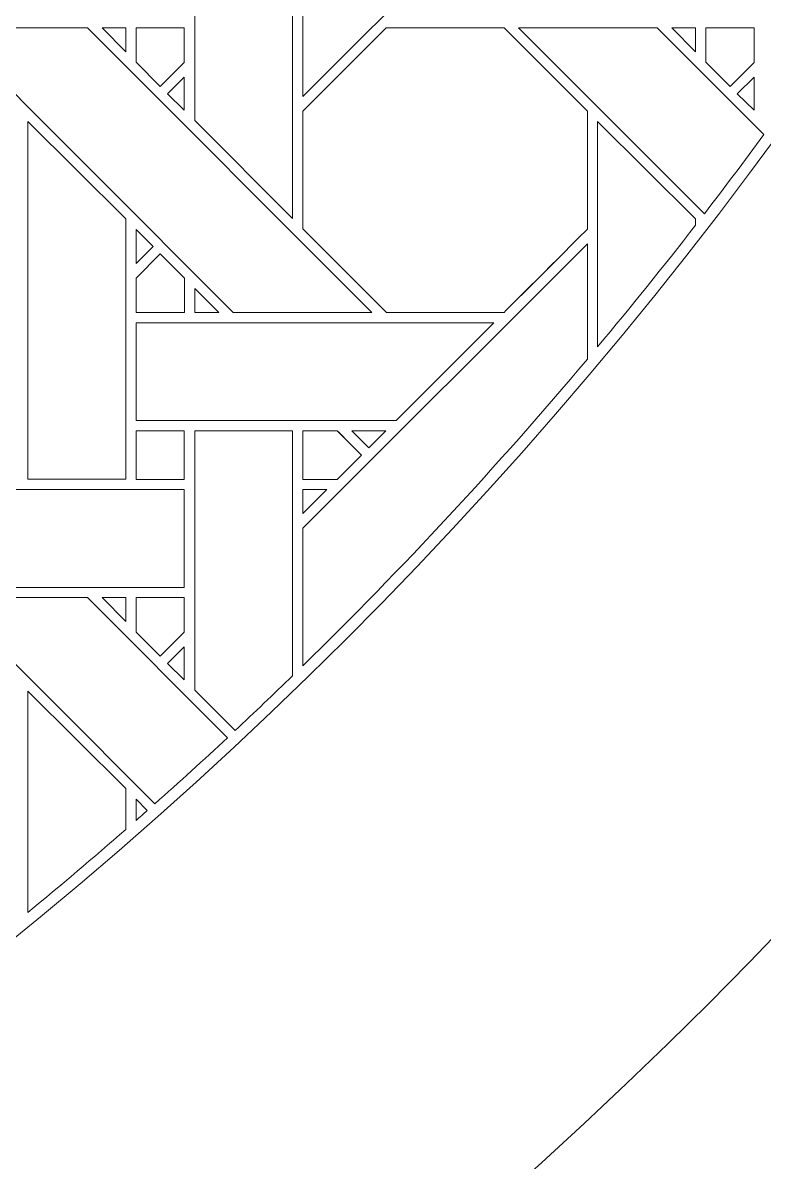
# Model space of a CAD drawing. Header units: inches. Extents: x 4.4 to 20.4, y 1.1 to 17.1.
# Drawn here: x 16.898 to 18.132, y 3.174 to 5.071 of the extents above; entities that cross this region are included whole.
import ezdxf

# ---------------------------------------------------------------- set-up
doc = ezdxf.new("R2010")
doc.units = ezdxf.units.IN
doc.header["$MEASUREMENT"] = 0
doc.layers.add('Design', color=7, linetype='Continuous', lineweight=0)

msp = doc.modelspace()

# ---------------------------------------------------------------- linework, layer by layer
at = {"layer": 'Design'}
for points, knots in [([(12.3829, 17.0948), (7.9646, 17.0948), (4.3829, 13.513), (4.3829, 9.0948), (4.3829, 4.6765), (7.9646, 1.0948), (12.3829, 1.0948), (16.8011, 1.0948), (20.3829, 4.6765), (20.3829, 9.0948), (20.3829, 13.513), (16.8011, 17.0948), (12.3829, 17.0948)], [0, 0, 0, 0, 1, 1, 1, 2, 2, 2, 3, 3, 3, 4, 4, 4, 4]), ([(12.3829, 16.2388), (8.4373, 16.2388), (5.2388, 13.0403), (5.2388, 9.0948), (5.2388, 5.1492), (8.4373, 1.9507), (12.3829, 1.9507), (16.3284, 1.9507), (19.5269, 5.1492), (19.5269, 9.0948), (19.5269, 13.0403), (16.3284, 16.2388), (12.3829, 16.2388)], [0, 0, 0, 0, 1, 1, 1, 2, 2, 2, 3, 3, 3, 4, 4, 4, 4]), ([(17.364, 5.1782), (17.364, 5.1782), (17.8377, 5.6518), (17.8377, 5.6518), (17.8377, 5.6518), (17.8377, 5.4217), (17.8377, 5.4217), (17.8377, 5.4217), (17.364, 4.9481), (17.364, 4.9481), (17.364, 4.9481), (17.364, 5.1782), (17.364, 5.1782)], [0, 0, 0, 0, 1, 1, 1, 2, 2, 2, 3, 3, 3, 4, 4, 4, 4]), ([(17.3469, 5.3403), (17.3469, 5.3403), (17.3469, 4.7452), (17.3469, 4.7452), (17.3469, 4.7452), (17.184, 4.9081), (17.184, 4.9081), (17.184, 4.9081), (17.184, 5.3403), (17.184, 5.3403), (17.184, 5.3403), (17.3469, 5.3403), (17.3469, 5.3403)], [0, 0, 0, 0, 1, 1, 1, 2, 2, 2, 3, 3, 3, 4, 4, 4, 4]), ([(17.248, 4.5888), (17.248, 4.5888), (16.7745, 5.0624), (16.7745, 5.0624), (16.7745, 5.0624), (17.0054, 5.0624), (17.0054, 5.0624), (17.0054, 5.0624), (17.479, 4.5888), (17.479, 4.5888), (17.479, 4.5888), (17.248, 4.5888), (17.248, 4.5888)], [0, 0, 0, 0, 1, 1, 1, 2, 2, 2, 3, 3, 3, 4, 4, 4, 4]), ([(17.069, 5.0624), (17.069, 5.0624), (17.069, 5.0226), (17.069, 5.0226), (17.069, 5.0226), (17.0295, 5.0624), (17.0295, 5.0624), (17.0295, 5.0624), (17.069, 5.0624), (17.069, 5.0624)], [0, 0, 0, 0, 1, 1, 1, 2, 2, 2, 3, 3, 3, 3]), ([(17.1665, 5.0624), (17.1665, 5.0624), (17.1665, 5.0048), (17.1665, 5.0048), (17.1665, 5.0048), (17.1265, 4.9648), (17.1265, 4.9648), (17.1265, 4.9648), (17.0862, 5.0052), (17.0862, 5.0052), (17.0862, 5.0052), (17.0862, 5.0624), (17.0862, 5.0624), (17.0862, 5.0624), (17.1665, 5.0624), (17.1665, 5.0624)], [0, 0, 0, 0, 1, 1, 1, 2, 2, 2, 3, 3, 3, 4, 4, 4, 5, 5, 5, 5]), ([(17.1265, 4.9648), (17.1265, 4.9648), (17.0862, 5.0052), (17.0862, 5.0052), (17.0862, 5.0052), (17.0862, 5.0624), (17.0862, 5.0624), (17.0862, 5.0624), (17.1665, 5.0624), (17.1665, 5.0624), (17.1665, 5.0624), (17.1665, 5.0048), (17.1665, 5.0048), (17.1665, 5.0048), (17.1265, 4.9648), (17.1265, 4.9648)], [0, 0, 0, 0, 1, 1, 1, 2, 2, 2, 3, 3, 3, 4, 4, 4, 5, 5, 5, 5]), ([(17.3641, 4.728), (17.3641, 4.728), (17.3641, 4.9237), (17.3641, 4.9237), (17.3641, 4.9237), (17.5028, 5.0624), (17.5028, 5.0624), (17.5028, 5.0624), (17.699, 5.0624), (17.699, 5.0624), (17.699, 5.0624), (17.8377, 4.9237), (17.8377, 4.9237), (17.8377, 4.9237), (17.8377, 4.7274), (17.8377, 4.7274), (17.8199, 4.7095), (17.708, 4.5978), (17.699, 4.5888), (17.699, 4.5888), (17.5033, 4.5888), (17.5033, 4.5888), (17.5033, 4.5888), (17.3641, 4.728), (17.3641, 4.728)], [0, 0, 0, 0, 1, 1, 1, 2, 2, 2, 3, 3, 3, 4, 4, 4, 5, 5, 5, 6, 6, 6, 7, 7, 7, 8, 8, 8, 8]), ([(17.8377, 4.7274), (17.82, 4.7096), (17.7081, 4.5978), (17.699, 4.5888), (17.699, 4.5888), (17.5033, 4.5888), (17.5033, 4.5888), (17.5033, 4.5888), (17.3641, 4.728), (17.3641, 4.728), (17.3641, 4.728), (17.3641, 4.9237), (17.3641, 4.9237), (17.3641, 4.9237), (17.5028, 5.0624), (17.5028, 5.0624), (17.5028, 5.0624), (17.699, 5.0624), (17.699, 5.0624), (17.699, 5.0624), (17.8377, 4.9237), (17.8377, 4.9237), (17.8377, 4.9237), (17.8377, 4.7274), (17.8377, 4.7274)], [0, 0, 0, 0, 1, 1, 1, 2, 2, 2, 3, 3, 3, 4, 4, 4, 5, 5, 5, 6, 6, 6, 7, 7, 7, 8, 8, 8, 8]), ([(17.7232, 5.0624), (17.7232, 5.0624), (17.9541, 5.0624), (17.9541, 5.0624), (17.9541, 5.0624), (18.1316, 4.8849), (18.1316, 4.8849), (18.0991, 4.8406), (18.0661, 4.7966), (18.0325, 4.753), (18.0325, 4.753), (17.7232, 5.0624), (17.7232, 5.0624)], [0, 0, 0, 0, 1, 1, 1, 2, 2, 2, 3, 3, 3, 4, 4, 4, 4]), ([(18.0177, 5.0624), (18.0177, 5.0624), (18.0177, 5.0226), (18.0177, 5.0226), (18.0177, 5.0226), (17.9783, 5.0624), (17.9783, 5.0624), (17.9783, 5.0624), (18.0177, 5.0624), (18.0177, 5.0624)], [0, 0, 0, 0, 1, 1, 1, 2, 2, 2, 3, 3, 3, 3]), ([(18.1152, 5.0624), (18.1152, 5.0624), (18.1152, 5.0048), (18.1152, 5.0048), (18.1152, 5.0048), (18.0753, 4.9648), (18.0753, 4.9648), (18.0753, 4.9648), (18.0349, 5.0052), (18.0349, 5.0052), (18.0349, 5.0052), (18.0349, 5.0624), (18.0349, 5.0624), (18.0349, 5.0624), (18.1152, 5.0624), (18.1152, 5.0624)], [0, 0, 0, 0, 1, 1, 1, 2, 2, 2, 3, 3, 3, 4, 4, 4, 5, 5, 5, 5]), ([(18.0753, 4.9648), (18.0753, 4.9648), (18.0349, 5.0052), (18.0349, 5.0052), (18.0349, 5.0052), (18.0349, 5.0624), (18.0349, 5.0624), (18.0349, 5.0624), (18.1152, 5.0624), (18.1152, 5.0624), (18.1152, 5.0624), (18.1152, 5.0048), (18.1152, 5.0048), (18.1152, 5.0048), (18.0753, 4.9648), (18.0753, 4.9648)], [0, 0, 0, 0, 1, 1, 1, 2, 2, 2, 3, 3, 3, 4, 4, 4, 5, 5, 5, 5]), ([(17.1664, 4.9806), (17.1664, 4.9806), (17.1664, 4.9254), (17.1664, 4.9254), (17.1664, 4.9254), (17.1387, 4.9528), (17.1387, 4.9528), (17.1387, 4.9528), (17.1664, 4.9806), (17.1664, 4.9806)], [0, 0, 0, 0, 1, 1, 1, 2, 2, 2, 3, 3, 3, 3]), ([(18.1152, 4.9806), (18.1152, 4.9806), (18.1152, 4.9254), (18.1152, 4.9254), (18.1152, 4.9254), (18.0874, 4.9528), (18.0874, 4.9528), (18.0874, 4.9528), (18.1152, 4.9806), (18.1152, 4.9806)], [0, 0, 0, 0, 1, 1, 1, 2, 2, 2, 3, 3, 3, 3]), ([(16.9061, 4.3108), (16.9061, 4.3108), (16.9061, 4.9066), (16.9061, 4.9066), (16.9061, 4.9066), (17.0689, 4.7445), (17.0689, 4.7445), (17.0689, 4.7445), (17.0689, 4.3108), (17.0689, 4.3108), (17.0689, 4.3108), (16.9061, 4.3108), (16.9061, 4.3108)], [0, 0, 0, 0, 1, 1, 1, 2, 2, 2, 3, 3, 3, 4, 4, 4, 4]), ([(17.8548, 4.5315), (17.8548, 4.5315), (17.8548, 4.9066), (17.8548, 4.9066), (17.8548, 4.9066), (18.0176, 4.7445), (18.0176, 4.7445), (18.0176, 4.7445), (18.0176, 4.7338), (18.0176, 4.7338), (17.9646, 4.6653), (17.9103, 4.5979), (17.8548, 4.5315)], [0, 0, 0, 0, 1, 1, 1, 2, 2, 2, 3, 3, 3, 4, 4, 4, 4]), ([(17.0862, 4.6702), (17.0862, 4.6702), (17.0862, 4.727), (17.0862, 4.727), (17.0862, 4.727), (17.1144, 4.6984), (17.1144, 4.6984), (17.1144, 4.6984), (17.0862, 4.6702), (17.0862, 4.6702)], [0, 0, 0, 0, 1, 1, 1, 2, 2, 2, 3, 3, 3, 3]), ([(17.364, 4.0003), (17.364, 4.0003), (17.364, 4.2294), (17.364, 4.2294), (17.364, 4.2294), (17.8377, 4.703), (17.8377, 4.703), (17.8377, 4.703), (17.8377, 4.5109), (17.8377, 4.5109), (17.6881, 4.3331), (17.53, 4.1627), (17.364, 4.0003)], [0, 0, 0, 0, 1, 1, 1, 2, 2, 2, 3, 3, 3, 4, 4, 4, 4]), ([(17.0862, 4.5885), (17.0862, 4.5885), (17.0862, 4.6458), (17.0862, 4.6458), (17.0862, 4.6458), (17.1265, 4.6861), (17.1265, 4.6861), (17.1265, 4.6861), (17.1669, 4.6458), (17.1669, 4.6458), (17.1669, 4.6458), (17.1669, 4.5885), (17.1669, 4.5885), (17.1669, 4.5885), (17.0862, 4.5885), (17.0862, 4.5885)], [0, 0, 0, 0, 1, 1, 1, 2, 2, 2, 3, 3, 3, 4, 4, 4, 5, 5, 5, 5]), ([(17.1265, 4.6861), (17.1265, 4.6861), (17.1669, 4.6458), (17.1669, 4.6458), (17.1669, 4.6458), (17.1669, 4.5885), (17.1669, 4.5885), (17.1669, 4.5885), (17.0862, 4.5885), (17.0862, 4.5885), (17.0862, 4.5885), (17.0862, 4.6458), (17.0862, 4.6458), (17.0862, 4.6458), (17.1265, 4.6861), (17.1265, 4.6861)], [0, 0, 0, 0, 1, 1, 1, 2, 2, 2, 3, 3, 3, 4, 4, 4, 5, 5, 5, 5]), ([(17.1841, 4.5888), (17.1841, 4.5888), (17.1841, 4.6286), (17.1841, 4.6286), (17.1841, 4.6286), (17.2238, 4.5888), (17.2238, 4.5888), (17.2238, 4.5888), (17.1841, 4.5888), (17.1841, 4.5888)], [0, 0, 0, 0, 1, 1, 1, 2, 2, 2, 3, 3, 3, 3]), ([(17.0862, 4.4088), (17.0862, 4.4088), (17.0862, 4.5715), (17.0862, 4.5715), (17.0862, 4.5715), (17.6819, 4.5715), (17.6819, 4.5715), (17.6819, 4.5715), (17.5191, 4.4088), (17.5191, 4.4088), (17.5191, 4.4088), (17.0862, 4.4088), (17.0862, 4.4088)], [0, 0, 0, 0, 1, 1, 1, 2, 2, 2, 3, 3, 3, 4, 4, 4, 4]), ([(17.0862, 4.3107), (17.0862, 4.3107), (17.0862, 4.3915), (17.0862, 4.3915), (17.0862, 4.3915), (17.1665, 4.3915), (17.1665, 4.3915), (17.1665, 4.3915), (17.1665, 4.3107), (17.1665, 4.3107), (17.1665, 4.3107), (17.0862, 4.3107), (17.0862, 4.3107)], [0, 0, 0, 0, 1, 1, 1, 2, 2, 2, 3, 3, 3, 4, 4, 4, 4]), ([(17.0862, 4.3107), (17.0862, 4.3107), (17.0862, 4.3915), (17.0862, 4.3915), (17.0862, 4.3915), (17.1665, 4.3915), (17.1665, 4.3915), (17.1665, 4.3915), (17.1665, 4.3107), (17.1665, 4.3107), (17.1665, 4.3107), (17.0862, 4.3107), (17.0862, 4.3107)], [0, 0, 0, 0, 1, 1, 1, 2, 2, 2, 3, 3, 3, 4, 4, 4, 4]), ([(17.3469, 3.9837), (17.3152, 3.953), (17.2833, 3.9225), (17.251, 3.8923), (17.251, 3.8923), (17.184, 3.9594), (17.184, 3.9594), (17.184, 3.9594), (17.184, 4.3916), (17.184, 4.3916), (17.184, 4.3916), (17.3469, 4.3916), (17.3469, 4.3916), (17.3469, 4.3916), (17.3469, 3.9837), (17.3469, 3.9837)], [0, 0, 0, 0, 1, 1, 1, 2, 2, 2, 3, 3, 3, 4, 4, 4, 5, 5, 5, 5]), ([(17.4615, 4.3512), (17.4615, 4.3512), (17.421, 4.3107), (17.421, 4.3107), (17.421, 4.3107), (17.3641, 4.3107), (17.3641, 4.3107), (17.3641, 4.3107), (17.3641, 4.3915), (17.3641, 4.3915), (17.3641, 4.3915), (17.4211, 4.3915), (17.4211, 4.3915), (17.4263, 4.3864), (17.457, 4.3556), (17.4615, 4.3512)], [0, 0, 0, 0, 1, 1, 1, 2, 2, 2, 3, 3, 3, 4, 4, 4, 5, 5, 5, 5]), ([(17.3641, 4.3107), (17.3641, 4.3107), (17.3641, 4.3915), (17.3641, 4.3915), (17.3641, 4.3915), (17.4211, 4.3915), (17.4211, 4.3915), (17.4265, 4.3861), (17.4615, 4.3512), (17.4615, 4.3512), (17.4615, 4.3512), (17.421, 4.3107), (17.421, 4.3107), (17.421, 4.3107), (17.3641, 4.3107), (17.3641, 4.3107)], [0, 0, 0, 0, 1, 1, 1, 2, 2, 2, 3, 3, 3, 4, 4, 4, 5, 5, 5, 5]), ([(17.4455, 4.3916), (17.4455, 4.3916), (17.5019, 4.3916), (17.5019, 4.3916), (17.5019, 4.3916), (17.4736, 4.3634), (17.4736, 4.3634), (17.4736, 4.3634), (17.4455, 4.3916), (17.4455, 4.3916)], [0, 0, 0, 0, 1, 1, 1, 2, 2, 2, 3, 3, 3, 3]), ([(16.5711, 4.1308), (16.5711, 4.1308), (16.734, 4.2936), (16.734, 4.2936), (16.734, 4.2936), (17.1664, 4.2936), (17.1664, 4.2936), (17.1664, 4.2936), (17.1664, 4.1308), (17.1664, 4.1308), (17.1664, 4.1308), (16.5711, 4.1308), (16.5711, 4.1308)], [0, 0, 0, 0, 1, 1, 1, 2, 2, 2, 3, 3, 3, 4, 4, 4, 4]), ([(17.4039, 4.2936), (17.4039, 4.2936), (17.364, 4.2538), (17.364, 4.2538), (17.364, 4.2538), (17.364, 4.2936), (17.364, 4.2936), (17.364, 4.2936), (17.4039, 4.2936), (17.4039, 4.2936)], [0, 0, 0, 0, 1, 1, 1, 2, 2, 2, 3, 3, 3, 3]), ([(16.7745, 4.1137), (16.7745, 4.1137), (17.0054, 4.1137), (17.0054, 4.1137), (17.0054, 4.1137), (17.2385, 3.8805), (17.2385, 3.8805), (17.1987, 3.8434), (17.1583, 3.8067), (17.1176, 3.7705), (17.1176, 3.7705), (16.7745, 4.1137), (16.7745, 4.1137)], [0, 0, 0, 0, 1, 1, 1, 2, 2, 2, 3, 3, 3, 4, 4, 4, 4]), ([(17.069, 4.1137), (17.069, 4.1137), (17.069, 4.0739), (17.069, 4.0739), (17.069, 4.0739), (17.0295, 4.1137), (17.0295, 4.1137), (17.0295, 4.1137), (17.069, 4.1137), (17.069, 4.1137)], [0, 0, 0, 0, 1, 1, 1, 2, 2, 2, 3, 3, 3, 3]), ([(17.1665, 4.1137), (17.1665, 4.1137), (17.1665, 4.0561), (17.1665, 4.0561), (17.1665, 4.0561), (17.1265, 4.0161), (17.1265, 4.0161), (17.1265, 4.0161), (17.0862, 4.0564), (17.0862, 4.0564), (17.0862, 4.0564), (17.0862, 4.1137), (17.0862, 4.1137), (17.0862, 4.1137), (17.1665, 4.1137), (17.1665, 4.1137)], [0, 0, 0, 0, 1, 1, 1, 2, 2, 2, 3, 3, 3, 4, 4, 4, 5, 5, 5, 5]), ([(17.1265, 4.0161), (17.1265, 4.0161), (17.0862, 4.0564), (17.0862, 4.0564), (17.0862, 4.0564), (17.0862, 4.1137), (17.0862, 4.1137), (17.0862, 4.1137), (17.1665, 4.1137), (17.1665, 4.1137), (17.1665, 4.1137), (17.1665, 4.0561), (17.1665, 4.0561), (17.1665, 4.0561), (17.1265, 4.0161), (17.1265, 4.0161)], [0, 0, 0, 0, 1, 1, 1, 2, 2, 2, 3, 3, 3, 4, 4, 4, 5, 5, 5, 5]), ([(17.1664, 4.0318), (17.1664, 4.0318), (17.1664, 3.9767), (17.1664, 3.9767), (17.1664, 3.9767), (17.1387, 4.0041), (17.1387, 4.0041), (17.1387, 4.0041), (17.1664, 4.0318), (17.1664, 4.0318)], [0, 0, 0, 0, 1, 1, 1, 2, 2, 2, 3, 3, 3, 3]), ([(16.9061, 3.5895), (16.9061, 3.5895), (16.9061, 3.9579), (16.9061, 3.9579), (16.9061, 3.9579), (17.0689, 3.7957), (17.0689, 3.7957), (17.0689, 3.7957), (17.0689, 3.7276), (17.0689, 3.7276), (17.0153, 3.6808), (16.9611, 3.6347), (16.9061, 3.5895)], [0, 0, 0, 0, 1, 1, 1, 2, 2, 2, 3, 3, 3, 4, 4, 4, 4]), ([(17.0862, 3.7782), (17.0862, 3.7782), (17.1049, 3.7592), (17.1049, 3.7592), (17.0987, 3.7537), (17.0924, 3.7483), (17.0862, 3.7428), (17.0862, 3.7428), (17.0862, 3.7782), (17.0862, 3.7782)], [0, 0, 0, 0, 1, 1, 1, 2, 2, 2, 3, 3, 3, 3])]:
    msp.add_open_spline(points, degree=3, knots=knots, dxfattribs=at)

doc.saveas('drawing.dxf')
